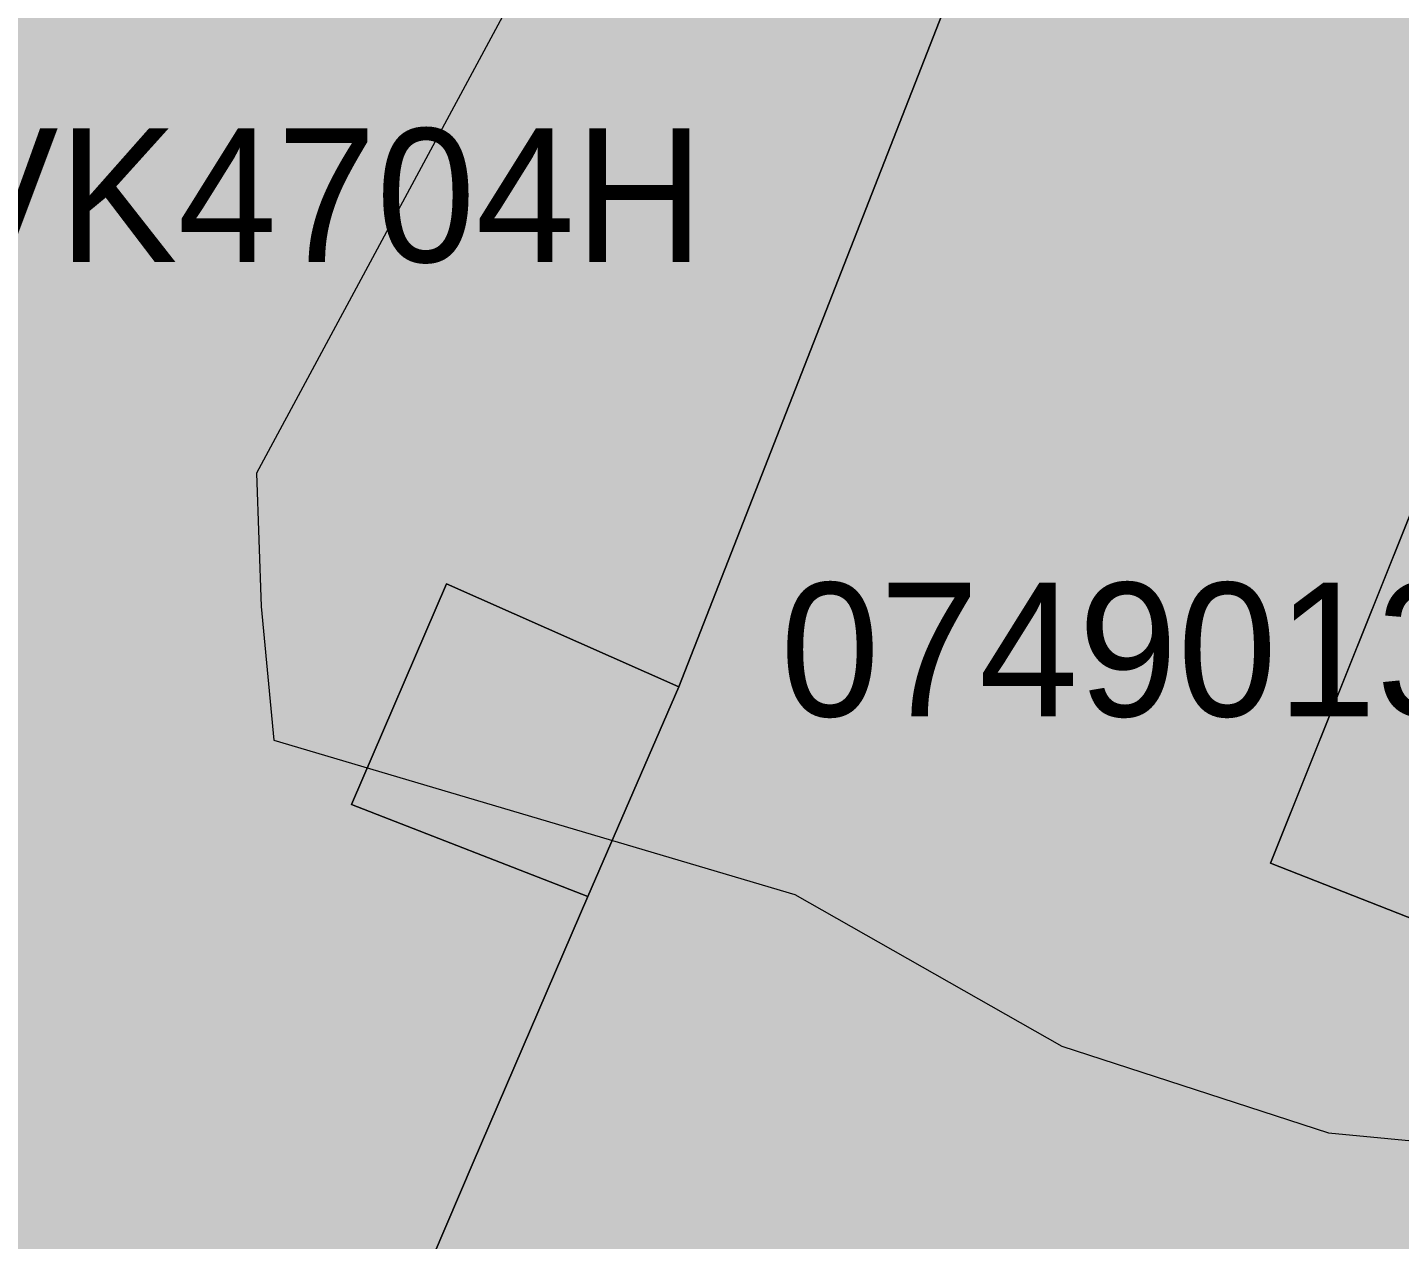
# Model space of a CAD drawing. Header units: metres. Extents: x -6 to 1255, y -2 to 532.
# Drawn here: x 918.43 to 928.71, y 181.14 to 190.21 of the extents above; entities that cross this region are included whole.
import ezdxf

# ---------------------------------------------------------------- set-up
doc = ezdxf.new("R2010")
doc.units = ezdxf.units.M
doc.header["$MEASUREMENT"] = 0
for name, color, linetype, lineweight, true_color in [('TPX_BUILDINGS', 7, 'CONTINUOUS', 0, 0x000000), ('TPX_BUILDINGS_HATCH', 7, 'CONTINUOUS', 0, 0xf0f0f0), ('TPX_BUILDINGS_SHADOWS_HATCH', 7, 'CONTINUOUS', 0, 0x000000), ('TPX_BUILDINGS_SHADOWS_OUTLINES', 7, 'CONTINUOUS', 0, 0x000000), ('TPX_CADASTRES', 7, 'CONTINUOUS', 0, 0x646464), ('TPX_CADASTRES_TEXT', 7, 'CONTINUOUS', 0, 0x000000), ('TPX_RELIEF_CONTOUR_LINES', 7, 'CONTINUOUS', 0, 0x969696)]:
    doc.layers.add(name, color=color, linetype=linetype, lineweight=lineweight, true_color=true_color)

msp = doc.modelspace()

# ---------------------------------------------------------------- hatches: boundary and pattern name
at = {"layer": 'TPX_BUILDINGS_HATCH'}
msp.add_hatch(color=256, dxfattribs=at).paths.add_polyline_path([(910.809, 185.204), (908.799, 180.364), (919.628, 176.194), (920.318, 178.364), (921.469, 181.014), (921.769, 181.714), (922.629, 183.704), (920.859, 184.394), (921.569, 186.044), (923.309, 185.274), (927.279, 195.414), (927.889, 197.504), (923.379, 199.374), (920.519, 200.804), (920.379, 200.873), (917.859, 202.124), (915.136, 195.596), (914.739, 194.644), (914.059, 193.014), (913.96, 192.775), (912.659, 189.634), (911.909, 187.844), (910.809, 185.204)])
h = msp.add_hatch(color=256, dxfattribs=at)
h.paths.add_polyline_path([(921.469, 181.014), (920.318, 178.364), (923.478, 177.144), (923.13, 176.225), (928.25, 174.235), (928.618, 175.154), (932.068, 173.814), (932.528, 174.984), (933.418, 177.224), (938.709, 190.534), (935.77, 191.545), (936.679, 193.854), (935.499, 194.344), (935.069, 194.524), (931.879, 195.844), (931.13, 193.905), (927.279, 195.414), (923.309, 185.274), (922.629, 183.704), (921.769, 181.714), (921.469, 181.014)])
h.paths.add_polyline_path([(927.74, 183.955), (930.18, 190.045), (933.09, 188.955), (930.67, 182.805), (927.74, 183.955)], flags=16)
at = {"layer": 'TPX_BUILDINGS_SHADOWS_HATCH'}
for points in [[(927.974, 184.54), (927.74, 183.955), (930.67, 182.805), (933.09, 188.955), (930.18, 190.045), (927.974, 184.54)], [(921.569, 186.044), (920.859, 184.394), (922.629, 183.704), (923.309, 185.274), (921.569, 186.044)]]:
    msp.add_hatch(color=256, dxfattribs=at).paths.add_polyline_path(points)

# ---------------------------------------------------------------- linework, layer by layer
at = {"layer": 'TPX_BUILDINGS', "elevation": 0.042}
for points in [[(910.809, 185.204), (908.799, 180.364), (919.628, 176.194), (920.318, 178.364), (921.469, 181.014), (921.769, 181.714), (922.629, 183.704), (920.859, 184.394), (921.569, 186.044), (923.309, 185.274), (927.279, 195.414), (927.889, 197.504), (923.379, 199.374), (920.519, 200.804), (920.379, 200.873), (917.859, 202.124), (915.136, 195.596), (914.739, 194.644), (914.059, 193.014), (913.96, 192.775), (912.659, 189.634), (911.909, 187.844)], [(921.469, 181.014), (920.318, 178.364), (923.478, 177.144), (923.13, 176.225), (928.25, 174.235), (928.618, 175.154), (932.068, 173.814), (932.528, 174.984), (933.418, 177.224), (938.709, 190.534), (935.77, 191.545), (936.679, 193.854), (935.499, 194.344), (935.069, 194.524), (931.879, 195.844), (931.13, 193.905), (927.279, 195.414), (923.309, 185.274), (922.629, 183.704), (921.769, 181.714)], [(927.74, 183.955), (930.18, 190.045), (933.09, 188.955), (930.67, 182.805)]]:
    msp.add_lwpolyline(points, close=True, dxfattribs=at)
at = {"layer": 'TPX_BUILDINGS_SHADOWS_OUTLINES', "elevation": 0.039}
for points in [[(927.974, 184.54), (927.74, 183.955), (930.67, 182.805), (933.09, 188.955), (930.18, 190.045)], [(921.569, 186.044), (920.859, 184.394), (922.629, 183.704), (923.309, 185.274)]]:
    msp.add_lwpolyline(points, close=True, dxfattribs=at)
at = {"layer": 'TPX_CADASTRES', "elevation": 0.024}
for points in [[(910.809, 185.204), (908.799, 180.364), (919.628, 176.194), (920.318, 178.364), (921.469, 181.014), (921.769, 181.714), (922.629, 183.704), (923.309, 185.274), (927.279, 195.414), (927.889, 197.504), (923.379, 199.374), (920.519, 200.804), (917.859, 202.124), (914.739, 194.644), (914.059, 193.014), (912.659, 189.634), (911.909, 187.844)], [(921.469, 181.014), (920.318, 178.364), (923.478, 177.144), (928.618, 175.154), (932.068, 173.814), (932.528, 174.984), (933.418, 177.224), (938.709, 190.534), (939.549, 192.664), (936.679, 193.854), (935.499, 194.344), (935.069, 194.524), (931.879, 195.844), (927.889, 197.504), (927.279, 195.414), (923.309, 185.274), (922.629, 183.704), (921.769, 181.714)]]:
    msp.add_lwpolyline(points, close=True, dxfattribs=at)
at = {"layer": 'TPX_RELIEF_CONTOUR_LINES', "elevation": 0.045}
msp.add_lwpolyline([(930.173, 203.889), (926.176, 201.562), (924.178, 199.102), (922.302, 190.872), (920.146, 186.874), (920.182, 185.875), (920.277, 184.876), (924.178, 183.719), (926.176, 182.585), (928.174, 181.937), (932.171, 181.554), (934.169, 181.842), (936.039, 182.877), (938.892, 186.874), (942.807, 194.869), (943.205, 198.866), (942.162, 201.532), (940.164, 203.419), (938.166, 204.341), (934.169, 204.862), (930.173, 203.889)], dxfattribs=at)

# ---------------------------------------------------------------- texts
at = {"layer": 'TPX_CADASTRES_TEXT'}
for s, p in [('0749014VK4704H', (912.566, 188.453, 0.024)), ('0749013VK4704H', (924.069, 185.053, 0.024))]:
    msp.add_text(s, height=1, dxfattribs=at).set_placement(p)

doc.saveas('drawing.dxf')
